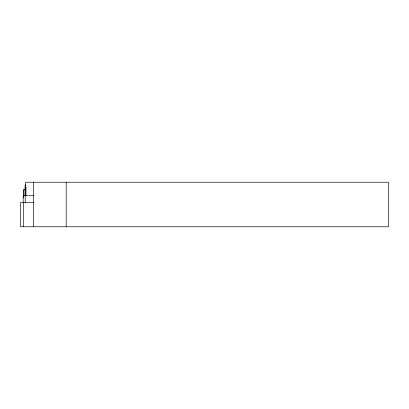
<?xml version="1.0" encoding="UTF-8"?>
<svg xmlns="http://www.w3.org/2000/svg" width="409" height="409" viewBox="0 0 409 409"><rect width="100%" height="100%" fill="white"/><g stroke="black" fill="none" stroke-linecap="round" stroke-linejoin="round"><path stroke-width="0.61" d="M25.721 184.98L25.123 184.98L25.123 185.323L25.721 185.323M25.721 185.63L25.123 185.63L25.123 185.977L25.721 185.977M25.721 186.279L25.123 186.279L25.123 186.627L25.721 186.601M25.123 186.99L25.721 186.995M25.123 187.225L25.721 187.225L25.123 187.276L25.123 186.933L25.946 186.928L25.946 195.896M25.946 187.654L25.123 187.583L25.123 187.925L25.721 187.925M25.123 188.237L25.721 188.232M25.721 188.59L25.123 188.575L25.123 188.232M25.721 188.886L25.123 188.886L25.123 189.229L25.721 189.229M25.721 189.536L25.123 189.536L25.123 189.878L25.721 189.878M25.946 189.71L23.374 189.71L23.543 197.751M33.431 195.614L23.19 195.614L23.19 202.542M33.431 202.542L20.45 202.542L20.45 226.775L388.55 226.775L388.55 182.225L25.721 182.225L25.721 195.845M66.181 182.225L66.181 226.775M33.431 182.225L33.431 226.775M25.21 195.614L25.21 202.542M24.044 189.71L24.044 195.896M23.579 202.542L23.579 226.775"/></g></svg>
